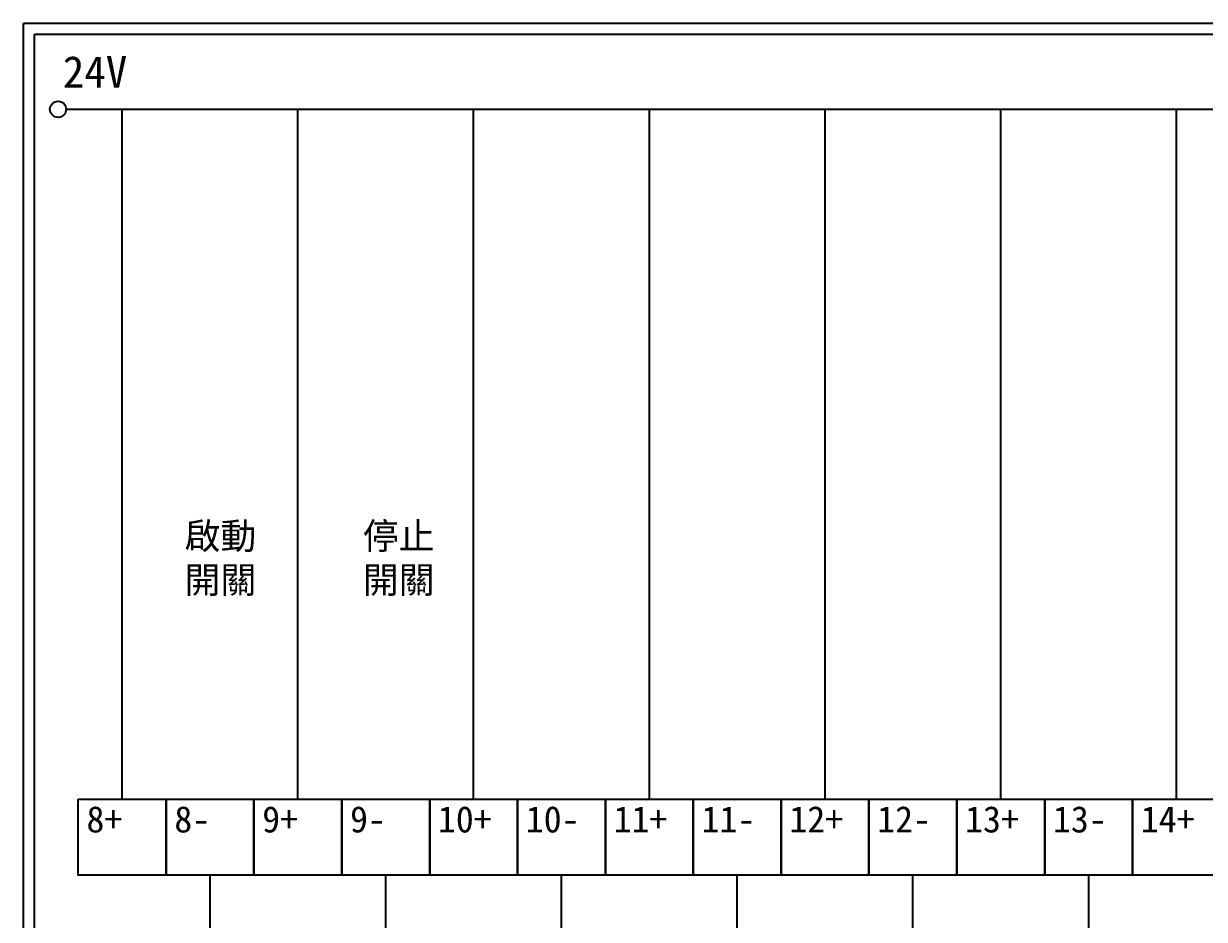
# Model space of a CAD drawing. Extents: x 627 to 914, y 3 to 207.
# Drawn here: x 627.2 to 761.7, y 105 to 207 of the extents above; entities that cross this region are included whole.
import ezdxf

# ---------------------------------------------------------------- set-up
doc = ezdxf.new("R2010")
doc.units = 0
doc.layers.get('0').update_dxf_attribs({"linetype": 'CONTINUOUS'})
doc.layers.add('圖框層', color=7, linetype='CONTINUOUS')
doc.layers.add('標尺寸層', color=3, linetype='CONTINUOUS')
doc.styles.add('STSL', font='kaiu.ttf')

msp = doc.modelspace()

# ---------------------------------------------------------------- linework, layer by layer
for points in [[(633.42, 118.68), (643.43, 118.68), (643.43, 110.01), (633.42, 110.01)], [(643.43, 118.68), (653.44, 118.68), (653.44, 110.01), (643.43, 110.01)], [(653.44, 118.68), (663.45, 118.68), (663.45, 110.01), (653.44, 110.01)], [(663.45, 118.68), (673.46, 118.68), (673.46, 110.01), (663.45, 110.01)], [(673.46, 118.68), (683.47, 118.68), (683.47, 110.01), (673.46, 110.01)], [(683.47, 118.68), (693.48, 118.68), (693.48, 110.01), (683.47, 110.01)], [(693.48, 118.68), (703.49, 118.68), (703.49, 110.01), (693.48, 110.01)], [(703.49, 118.68), (713.5, 118.68), (713.5, 110.01), (703.49, 110.01)], [(713.5, 118.68), (723.51, 118.68), (723.51, 110.01), (713.5, 110.01)], [(723.51, 118.68), (733.52, 118.68), (733.52, 110.01), (723.51, 110.01)], [(733.52, 118.68), (743.53, 118.68), (743.53, 110.01), (733.52, 110.01)], [(743.53, 118.68), (753.54, 118.68), (753.54, 110.01), (743.53, 110.01)], [(753.54, 118.68), (763.55, 118.68), (763.55, 110.01), (753.54, 110.01)]]:
    msp.add_lwpolyline(points, close=True)
at = {"layer": '圖框層', "color": 7}
for p, q in [((914.2, 206.97), (627.2, 206.97)), ((627.2, 3), (627.2, 206.97)), ((912.95, 205.72), (628.45, 205.72)), ((628.45, 4.25), (628.45, 205.72))]:
    msp.add_line(p, q, dxfattribs=at)
at = {"layer": '標尺寸層', "color": 7}
msp.add_line((632.04, 197.22), (909.63, 197.22), dxfattribs=at)
at = {"layer": '標尺寸層'}
for p, q in [((638.43, 118.68), (638.43, 197.22)), ((658.45, 118.68), (658.45, 197.22)), ((678.47, 118.68), (678.47, 197.22)), ((698.49, 118.68), (698.49, 197.22)), ((718.51, 118.68), (718.51, 197.22)), ((738.53, 118.68), (738.53, 197.22)), ((758.55, 118.68), (758.55, 197.22)), ((648.44, 73.57), (648.44, 110.01)), ((668.46, 73.57), (668.46, 110.01)), ((688.48, 73.57), (688.48, 110.01)), ((708.5, 73.57), (708.5, 110.01)), ((728.52, 73.57), (728.52, 110.01)), ((748.54, 73.57), (748.54, 110.01))]:
    msp.add_line(p, q, dxfattribs=at)
at = {"layer": '標尺寸層', "color": 7}
msp.add_circle((631.12, 197.22), 0.92, dxfattribs=at)

# ---------------------------------------------------------------- texts
at = {"char_height": 3, "width": 8.2913, "attachment_point": 1}
for s, insert in [('{\\fPMingLiU|b0|i0|c136|p18;啟動開關}', (645.53, 150.13)), ('{\\fPMingLiU|b0|i0|c136|p18;停止開關}', (665.84, 150.13)), ('8+', (634.36, 117.88)), ('8-', (644.37, 117.88)), ('9+', (654.38, 117.88)), ('9-', (664.39, 117.88)), ('10+', (674.4, 117.88)), ('10-', (684.41, 117.88)), ('11+', (694.42, 117.88)), ('11-', (704.43, 117.88)), ('12+', (714.44, 117.88)), ('12-', (724.45, 117.88)), ('13+', (734.46, 117.88)), ('13-', (744.47, 117.88)), ('14+', (754.48, 117.88))]:
    msp.add_mtext(s, dxfattribs=dict(at, insert=insert))
at = {"layer": '圖框層', "color": 4, "style": 'STSL'}
msp.add_text('24V', height=3.6, dxfattribs=at).set_placement((631.66, 199.68))

doc.saveas('drawing.dxf')
